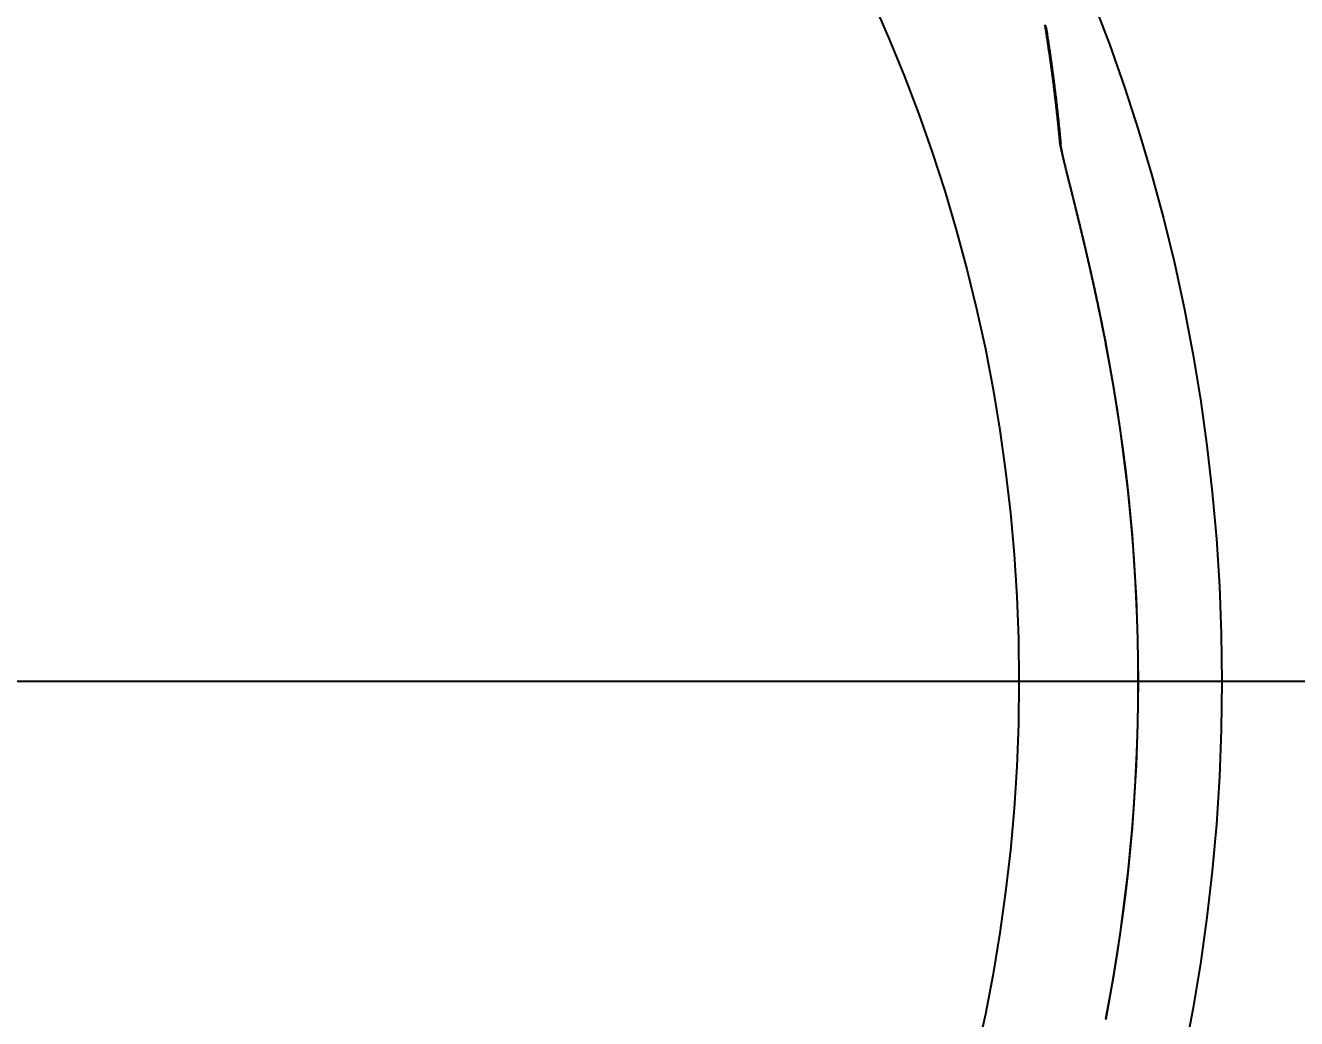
# Model space of a CAD drawing. Header units: millimetres. Extents: x 0 to 5600, y -67 to 2530.
# Drawn here: x 4162.58 to 4194.27, y 1570.12 to 1594.87 of the extents above; entities that cross this region are included whole.
import ezdxf
from ezdxf.lldxf.tags import DXFTag

# ---------------------------------------------------------------- set-up
doc = ezdxf.new("R2010")
doc.units = ezdxf.units.MM
for name, color, linetype in [('내부선 및 부속', 4, 'Continuous'), ('중심선', 1, 'DASHED'), ('치수선', 7, 'Continuous')]:
    doc.layers.add(name, color=color, linetype=linetype)
doc.styles.add('____', font='')
doc.styles.get('____').set_extended_font_data('굴림')
tags = doc.linetypes.add('DASHED', pattern=[25.72, 12.86, -12.86]).pattern_tags.tags
tags[6:7] = [DXFTag(74, 4), DXFTag(75, 0), DXFTag(340, '0'), DXFTag(46, 0.0), DXFTag(50, 0.0), DXFTag(44, 0.0), DXFTag(45, 0.0)]
tags[4:5] = [DXFTag(74, 4), DXFTag(75, 0), DXFTag(340, '0'), DXFTag(46, 0.0), DXFTag(50, 0.0), DXFTag(44, 0.0), DXFTag(45, 0.0)]
doc.dimstyles.new('MSADIM', dxfattribs={"dimtxt": 33, "dimasz": 17, "dimexe": 10, "dimexo": 7.5, "dimgap": 10, "dimtad": 0, "dimtih": 1, "dimtoh": 1, "dimdec": 0, "dimzin": 1, "dimdsep": 46, "dimtxsty": '____', "dimcen": 11.25, "dimadec": 0, "dimazin": 0, "dimtfac": 1, "dimtdec": 0, "dimtix": 1, "dimtmove": 0, "dimatfit": 3, "dimfxl": 1, "dimtolj": 1, "dimtzin": 1, "dimarcsym": 0})

# ---------------------------------------------------------------- blocks, each defined once
blk = doc.blocks.new('*D6')
at = {"layer": '치수선', "color": 0, "linetype": 'Continuous', "lineweight": -2, "transparency": 16777216}
for p, q in [((4756.213, 1571.022), (4756.213, 1227.915)), ((4056.213, 1376.022), (4056.213, 1227.915)), ((4073.213, 1237.915), (4369.083, 1237.915)), ((4739.213, 1237.915), (4443.344, 1237.915))]:
    blk.add_line(p, q, dxfattribs=at)
at = {"layer": '치수선', "color": 0, "linetype": 'Continuous', "transparency": 16777216}
for points in [[(4073.213, 1240.748), (4073.213, 1235.081), (4056.213, 1237.915)], [(4739.213, 1240.748), (4739.213, 1235.081), (4756.213, 1237.915)]]:
    blk.add_solid(points, dxfattribs=at)
at = {"layer": '치수선', "color": 0, "linetype": 'Continuous', "transparency": 16777216, "insert": (4406.213, 1237.915), "char_height": 25, "attachment_point": 5, "style": '____'}
blk.add_mtext('\\A1;700', dxfattribs=at)
blk = doc.blocks.new('*D12')
at = {"layer": '치수선', "color": 0, "linetype": 'Continuous', "lineweight": -2, "transparency": 16777216}
for p, q in [((4076.213, 1776.022), (4076.213, 1863.15)), ((4756.213, 1586.022), (4756.213, 1863.15)), ((4093.213, 1853.15), (4378.933, 1853.15)), ((4739.213, 1853.15), (4453.494, 1853.15))]:
    blk.add_line(p, q, dxfattribs=at)
at = {"layer": '치수선', "color": 0, "linetype": 'Continuous', "transparency": 16777216}
for points in [[(4093.213, 1855.984), (4093.213, 1850.317), (4076.213, 1853.15)], [(4739.213, 1855.984), (4739.213, 1850.317), (4756.213, 1853.15)]]:
    blk.add_solid(points, dxfattribs=at)
at = {"layer": '치수선', "color": 0, "linetype": 'Continuous', "transparency": 16777216, "insert": (4416.213, 1853.15), "char_height": 25, "attachment_point": 5, "style": '____'}
blk.add_mtext('\\A1;680', dxfattribs=at)

msp = doc.modelspace()

# ---------------------------------------------------------------- linework, layer by layer
at = {"layer": '내부선 및 부속', "linetype": 'Continuous'}
for p, q in [((4187.997, 1594.822), (4188.028, 1594.824)), ((4188.362, 1591.912), (4188.394, 1591.912)), ((4189.539, 1586.834), (4189.522, 1586.923)), ((4189.522, 1570.121), (4189.539, 1570.211))]:
    msp.add_line(p, q, dxfattribs=at)
at = {"layer": '내부선 및 부속', "linetype": 'Continuous', "flags": 128}
for points in [[(4187.992, 1594.892), (4187.997, 1594.862), (4188.002, 1594.831), (4188.007, 1594.8), (4188.012, 1594.77), (4188.017, 1594.739), (4188.022, 1594.709), (4188.026, 1594.678), (4188.031, 1594.647), (4188.036, 1594.617), (4188.041, 1594.586), (4188.045, 1594.556), (4188.05, 1594.525), (4188.055, 1594.494), (4188.059, 1594.464), (4188.064, 1594.433), (4188.069, 1594.403), (4188.073, 1594.372), (4188.078, 1594.341), (4188.082, 1594.311), (4188.087, 1594.28), (4188.091, 1594.25), (4188.096, 1594.219), (4188.1, 1594.189), (4188.105, 1594.158), (4188.109, 1594.127), (4188.113, 1594.097), (4188.118, 1594.066), (4188.122, 1594.036), (4188.126, 1594.005), (4188.131, 1593.975), (4188.135, 1593.944), (4188.139, 1593.914), (4188.143, 1593.883), (4188.147, 1593.853), (4188.152, 1593.822), (4188.156, 1593.792), (4188.16, 1593.761), (4188.164, 1593.731), (4188.168, 1593.7), (4188.172, 1593.67), (4188.176, 1593.639), (4188.18, 1593.609), (4188.184, 1593.578), (4188.188, 1593.548), (4188.192, 1593.517), (4188.196, 1593.487), (4188.2, 1593.456), (4188.204, 1593.426), (4188.208, 1593.395), (4188.211, 1593.365), (4188.215, 1593.335), (4188.219, 1593.304), (4188.223, 1593.274), (4188.227, 1593.243), (4188.23, 1593.213), (4188.234, 1593.182), (4188.238, 1593.152), (4188.241, 1593.122), (4188.245, 1593.091), (4188.249, 1593.061), (4188.252, 1593.03), (4188.256, 1593), (4188.259, 1592.97), (4188.263, 1592.939), (4188.266, 1592.909), (4188.27, 1592.879), (4188.273, 1592.848), (4188.277, 1592.818), (4188.28, 1592.788), (4188.284, 1592.757), (4188.287, 1592.727), (4188.29, 1592.697), (4188.294, 1592.666), (4188.297, 1592.636), (4188.3, 1592.606), (4188.304, 1592.575), (4188.307, 1592.545), (4188.31, 1592.515), (4188.313, 1592.484), (4188.316, 1592.454), (4188.32, 1592.424), (4188.323, 1592.393), (4188.326, 1592.363), (4188.329, 1592.333), (4188.332, 1592.303), (4188.335, 1592.272), (4188.338, 1592.242), (4188.341, 1592.212), (4188.344, 1592.182), (4188.347, 1592.151), (4188.35, 1592.121), (4188.353, 1592.091), (4188.356, 1592.061), (4188.359, 1592.03), (4188.362, 1592)], [(4188.027, 1594.824), (4188.032, 1594.793), (4188.037, 1594.762), (4188.042, 1594.731), (4188.047, 1594.7), (4188.052, 1594.67), (4188.056, 1594.639), (4188.061, 1594.608), (4188.066, 1594.577), (4188.071, 1594.546), (4188.075, 1594.515), (4188.08, 1594.485), (4188.085, 1594.454), (4188.089, 1594.423), (4188.094, 1594.392), (4188.099, 1594.361), (4188.103, 1594.331), (4188.108, 1594.3), (4188.112, 1594.269), (4188.117, 1594.238), (4188.121, 1594.207), (4188.126, 1594.177), (4188.13, 1594.146), (4188.134, 1594.115), (4188.139, 1594.084), (4188.143, 1594.054), (4188.148, 1594.023), (4188.152, 1593.992), (4188.156, 1593.961), (4188.16, 1593.931), (4188.165, 1593.9), (4188.169, 1593.869), (4188.173, 1593.838), (4188.177, 1593.808), (4188.181, 1593.777), (4188.186, 1593.746), (4188.19, 1593.715), (4188.194, 1593.685), (4188.198, 1593.654), (4188.202, 1593.623), (4188.206, 1593.593), (4188.21, 1593.562), (4188.214, 1593.531), (4188.218, 1593.5), (4188.222, 1593.47), (4188.226, 1593.439), (4188.23, 1593.408), (4188.233, 1593.378), (4188.237, 1593.347), (4188.241, 1593.316), (4188.245, 1593.286), (4188.249, 1593.255), (4188.253, 1593.225), (4188.256, 1593.194), (4188.26, 1593.163), (4188.264, 1593.133), (4188.267, 1593.102), (4188.271, 1593.071), (4188.275, 1593.041), (4188.278, 1593.01), (4188.282, 1592.98), (4188.285, 1592.949), (4188.289, 1592.918), (4188.292, 1592.888), (4188.296, 1592.857), (4188.299, 1592.827), (4188.303, 1592.796), (4188.306, 1592.765), (4188.31, 1592.735), (4188.313, 1592.704), (4188.316, 1592.674), (4188.32, 1592.643), (4188.323, 1592.613), (4188.326, 1592.582), (4188.33, 1592.552), (4188.333, 1592.521), (4188.336, 1592.491), (4188.339, 1592.46), (4188.342, 1592.429), (4188.346, 1592.399), (4188.349, 1592.368), (4188.352, 1592.338), (4188.355, 1592.307), (4188.358, 1592.277), (4188.361, 1592.246), (4188.364, 1592.216), (4188.367, 1592.186), (4188.37, 1592.155), (4188.373, 1592.125), (4188.376, 1592.094), (4188.379, 1592.064), (4188.382, 1592.033), (4188.385, 1592.003), (4188.388, 1591.972), (4188.39, 1591.942), (4188.393, 1591.912)], [(4188.362, 1592), (4188.362, 1591.999), (4188.362, 1591.997), (4188.362, 1591.995), (4188.362, 1591.994), (4188.362, 1591.992), (4188.363, 1591.991), (4188.363, 1591.989), (4188.363, 1591.988), (4188.363, 1591.986), (4188.363, 1591.985), (4188.363, 1591.983), (4188.364, 1591.981), (4188.364, 1591.98), (4188.364, 1591.978), (4188.364, 1591.977), (4188.364, 1591.975), (4188.365, 1591.974), (4188.365, 1591.972), (4188.365, 1591.97), (4188.365, 1591.969), (4188.366, 1591.967), (4188.366, 1591.966), (4188.366, 1591.964), (4188.366, 1591.963), (4188.366, 1591.961), (4188.367, 1591.96), (4188.367, 1591.958), (4188.367, 1591.956), (4188.367, 1591.955), (4188.368, 1591.953), (4188.368, 1591.952), (4188.368, 1591.95), (4188.368, 1591.949), (4188.369, 1591.947), (4188.369, 1591.946), (4188.369, 1591.944), (4188.369, 1591.942), (4188.37, 1591.941), (4188.37, 1591.939), (4188.37, 1591.938), (4188.37, 1591.936), (4188.371, 1591.935), (4188.371, 1591.933), (4188.371, 1591.931), (4188.371, 1591.93), (4188.372, 1591.928), (4188.372, 1591.927), (4188.372, 1591.925), (4188.372, 1591.924), (4188.373, 1591.922), (4188.373, 1591.921), (4188.373, 1591.919), (4188.374, 1591.918), (4188.374, 1591.916), (4188.374, 1591.914), (4188.374, 1591.913), (4188.375, 1591.911), (4188.375, 1591.91), (4188.375, 1591.908), (4188.375, 1591.907), (4188.376, 1591.905), (4188.376, 1591.904), (4188.376, 1591.902), (4188.377, 1591.9), (4188.377, 1591.899), (4188.377, 1591.897), (4188.377, 1591.896), (4188.378, 1591.894), (4188.378, 1591.893), (4188.378, 1591.891), (4188.379, 1591.89), (4188.379, 1591.888), (4188.379, 1591.886), (4188.379, 1591.885), (4188.38, 1591.883), (4188.38, 1591.882), (4188.38, 1591.88), (4188.381, 1591.879), (4188.381, 1591.877), (4188.381, 1591.876), (4188.382, 1591.874), (4188.382, 1591.873), (4188.382, 1591.871), (4188.382, 1591.869), (4188.383, 1591.868), (4188.383, 1591.866), (4188.383, 1591.865), (4188.384, 1591.863), (4188.384, 1591.862), (4188.384, 1591.86), (4188.385, 1591.859), (4188.385, 1591.857), (4188.385, 1591.856), (4188.386, 1591.854), (4188.386, 1591.852), (4188.386, 1591.851), (4188.386, 1591.849), (4188.387, 1591.848), (4188.387, 1591.846), (4188.387, 1591.845), (4188.387, 1591.845), (4188.388, 1591.843), (4188.388, 1591.842), (4188.388, 1591.84), (4188.389, 1591.839), (4188.389, 1591.837), (4188.389, 1591.835), (4188.39, 1591.834), (4188.39, 1591.832), (4188.39, 1591.831), (4188.391, 1591.829), (4188.391, 1591.828), (4188.391, 1591.826), (4188.392, 1591.825), (4188.392, 1591.823), (4188.392, 1591.822), (4188.393, 1591.82), (4188.393, 1591.818), (4188.393, 1591.817), (4188.394, 1591.815), (4188.394, 1591.814), (4188.394, 1591.812), (4188.395, 1591.811), (4188.395, 1591.809), (4188.395, 1591.808), (4188.396, 1591.806), (4188.396, 1591.805), (4188.396, 1591.803), (4188.396, 1591.802), (4188.397, 1591.8), (4188.397, 1591.798), (4188.397, 1591.797), (4188.398, 1591.795), (4188.398, 1591.794), (4188.399, 1591.792), (4188.399, 1591.791), (4188.399, 1591.789), (4188.4, 1591.788), (4188.4, 1591.786), (4188.4, 1591.785), (4188.401, 1591.783), (4188.401, 1591.781), (4188.401, 1591.78), (4188.402, 1591.778), (4188.402, 1591.777), (4188.402, 1591.775), (4188.403, 1591.774), (4188.403, 1591.772), (4188.403, 1591.771), (4188.404, 1591.769), (4188.404, 1591.768), (4188.404, 1591.766), (4188.405, 1591.765), (4188.405, 1591.763), (4188.405, 1591.761), (4188.406, 1591.76), (4188.406, 1591.758), (4188.406, 1591.757), (4188.407, 1591.755), (4188.407, 1591.754), (4188.407, 1591.754)], [(4188.438, 1591.665), (4188.438, 1591.667), (4188.437, 1591.668), (4188.437, 1591.67), (4188.437, 1591.671), (4188.436, 1591.673), (4188.436, 1591.674), (4188.436, 1591.676), (4188.435, 1591.677), (4188.435, 1591.679), (4188.435, 1591.68), (4188.434, 1591.682), (4188.434, 1591.684), (4188.434, 1591.685), (4188.433, 1591.687), (4188.433, 1591.688), (4188.433, 1591.69), (4188.432, 1591.691), (4188.432, 1591.693), (4188.432, 1591.694), (4188.431, 1591.696), (4188.431, 1591.697), (4188.431, 1591.699), (4188.43, 1591.701), (4188.43, 1591.702), (4188.43, 1591.704), (4188.429, 1591.705), (4188.429, 1591.707), (4188.429, 1591.708), (4188.428, 1591.71), (4188.428, 1591.711), (4188.428, 1591.713), (4188.428, 1591.714), (4188.427, 1591.716), (4188.427, 1591.717), (4188.427, 1591.719), (4188.426, 1591.721), (4188.426, 1591.722), (4188.426, 1591.724), (4188.425, 1591.725), (4188.425, 1591.727), (4188.425, 1591.728), (4188.424, 1591.73), (4188.424, 1591.731), (4188.424, 1591.733), (4188.423, 1591.734), (4188.423, 1591.736), (4188.423, 1591.738), (4188.422, 1591.739), (4188.422, 1591.741), (4188.422, 1591.742), (4188.421, 1591.744), (4188.421, 1591.745), (4188.421, 1591.747), (4188.42, 1591.748), (4188.42, 1591.75), (4188.42, 1591.751), (4188.419, 1591.753), (4188.419, 1591.755), (4188.419, 1591.756), (4188.419, 1591.758), (4188.418, 1591.759), (4188.418, 1591.761), (4188.418, 1591.762), (4188.417, 1591.764), (4188.417, 1591.765), (4188.417, 1591.767), (4188.416, 1591.768), (4188.416, 1591.77), (4188.416, 1591.772), (4188.415, 1591.773), (4188.415, 1591.775), (4188.415, 1591.776), (4188.414, 1591.778), (4188.414, 1591.779), (4188.414, 1591.781), (4188.413, 1591.782), (4188.413, 1591.784), (4188.413, 1591.785), (4188.413, 1591.787), (4188.412, 1591.789), (4188.412, 1591.79), (4188.412, 1591.792), (4188.411, 1591.793), (4188.411, 1591.795), (4188.411, 1591.796), (4188.41, 1591.798), (4188.41, 1591.799), (4188.41, 1591.801), (4188.41, 1591.802), (4188.409, 1591.804), (4188.409, 1591.806), (4188.409, 1591.807), (4188.408, 1591.809), (4188.408, 1591.81), (4188.408, 1591.812), (4188.407, 1591.813), (4188.407, 1591.815), (4188.407, 1591.816), (4188.407, 1591.818), (4188.406, 1591.82), (4188.406, 1591.82), (4188.406, 1591.821), (4188.406, 1591.823), (4188.405, 1591.824), (4188.405, 1591.826), (4188.405, 1591.827), (4188.405, 1591.829), (4188.404, 1591.83), (4188.404, 1591.832), (4188.404, 1591.834), (4188.404, 1591.835), (4188.403, 1591.837), (4188.403, 1591.838), (4188.403, 1591.84), (4188.403, 1591.841), (4188.402, 1591.843), (4188.402, 1591.844), (4188.402, 1591.846), (4188.402, 1591.847), (4188.401, 1591.849), (4188.401, 1591.851), (4188.401, 1591.852), (4188.401, 1591.854), (4188.4, 1591.855), (4188.4, 1591.857), (4188.4, 1591.858), (4188.4, 1591.86), (4188.399, 1591.862), (4188.399, 1591.863), (4188.399, 1591.865), (4188.399, 1591.866), (4188.398, 1591.868), (4188.398, 1591.869), (4188.398, 1591.871), (4188.398, 1591.872), (4188.398, 1591.874), (4188.397, 1591.876), (4188.397, 1591.877), (4188.397, 1591.879), (4188.397, 1591.88), (4188.397, 1591.882), (4188.396, 1591.883), (4188.396, 1591.885), (4188.396, 1591.886), (4188.396, 1591.888), (4188.396, 1591.89), (4188.395, 1591.891), (4188.395, 1591.893), (4188.395, 1591.894), (4188.395, 1591.896), (4188.395, 1591.897), (4188.394, 1591.899), (4188.394, 1591.901), (4188.394, 1591.902), (4188.394, 1591.904), (4188.394, 1591.905), (4188.394, 1591.907), (4188.394, 1591.908), (4188.393, 1591.91), (4188.393, 1591.912), (4188.393, 1591.912)], [(4188.407, 1591.754), (4188.412, 1591.732), (4188.417, 1591.71), (4188.422, 1591.689), (4188.426, 1591.667), (4188.431, 1591.645), (4188.436, 1591.624), (4188.441, 1591.602), (4188.447, 1591.58), (4188.452, 1591.559), (4188.457, 1591.537), (4188.462, 1591.515), (4188.467, 1591.494), (4188.472, 1591.472), (4188.478, 1591.451), (4188.483, 1591.429), (4188.488, 1591.407), (4188.493, 1591.386), (4188.499, 1591.364), (4188.504, 1591.343), (4188.509, 1591.321), (4188.515, 1591.299), (4188.52, 1591.278), (4188.526, 1591.256), (4188.531, 1591.235), (4188.536, 1591.213), (4188.542, 1591.192), (4188.547, 1591.17), (4188.553, 1591.149), (4188.558, 1591.127), (4188.564, 1591.105), (4188.569, 1591.084), (4188.575, 1591.062), (4188.58, 1591.041), (4188.585, 1591.019), (4188.591, 1590.998), (4188.596, 1590.976), (4188.602, 1590.955), (4188.607, 1590.933), (4188.613, 1590.911), (4188.618, 1590.89), (4188.624, 1590.868), (4188.629, 1590.847), (4188.634, 1590.825), (4188.64, 1590.804), (4188.645, 1590.782), (4188.651, 1590.76), (4188.656, 1590.739), (4188.662, 1590.717), (4188.667, 1590.696), (4188.672, 1590.674), (4188.678, 1590.653), (4188.683, 1590.631), (4188.689, 1590.61), (4188.694, 1590.588), (4188.699, 1590.566), (4188.705, 1590.545), (4188.71, 1590.523), (4188.716, 1590.502), (4188.721, 1590.48), (4188.726, 1590.459), (4188.732, 1590.437), (4188.737, 1590.415), (4188.743, 1590.394), (4188.748, 1590.372), (4188.753, 1590.351), (4188.759, 1590.329), (4188.764, 1590.307), (4188.769, 1590.286), (4188.775, 1590.264), (4188.78, 1590.243), (4188.785, 1590.221), (4188.791, 1590.2), (4188.796, 1590.178), (4188.801, 1590.156), (4188.807, 1590.135), (4188.812, 1590.113), (4188.817, 1590.092), (4188.822, 1590.07), (4188.828, 1590.048), (4188.833, 1590.027), (4188.838, 1590.005), (4188.844, 1589.984), (4188.849, 1589.962), (4188.854, 1589.94), (4188.859, 1589.919), (4188.865, 1589.897), (4188.87, 1589.876), (4188.875, 1589.854), (4188.88, 1589.832), (4188.886, 1589.811), (4188.891, 1589.789), (4188.896, 1589.768), (4188.901, 1589.746), (4188.906, 1589.724), (4188.912, 1589.703), (4188.917, 1589.681), (4188.922, 1589.659), (4188.927, 1589.638), (4188.932, 1589.616), (4188.938, 1589.595), (4188.938, 1589.595), (4188.943, 1589.573), (4188.948, 1589.551), (4188.953, 1589.53), (4188.958, 1589.508), (4188.963, 1589.486), (4188.968, 1589.465), (4188.974, 1589.443), (4188.979, 1589.422), (4188.984, 1589.4), (4188.989, 1589.378), (4188.994, 1589.357), (4188.999, 1589.335), (4189.004, 1589.313), (4189.009, 1589.292), (4189.014, 1589.27), (4189.019, 1589.248), (4189.025, 1589.227), (4189.03, 1589.205), (4189.035, 1589.183), (4189.04, 1589.162), (4189.045, 1589.14), (4189.05, 1589.118), (4189.055, 1589.097), (4189.06, 1589.075), (4189.065, 1589.054), (4189.07, 1589.032), (4189.075, 1589.01), (4189.08, 1588.989), (4189.085, 1588.967), (4189.09, 1588.945), (4189.095, 1588.923), (4189.1, 1588.902), (4189.105, 1588.88), (4189.11, 1588.858), (4189.114, 1588.837), (4189.119, 1588.815), (4189.124, 1588.793), (4189.129, 1588.772), (4189.134, 1588.75), (4189.139, 1588.728), (4189.144, 1588.707), (4189.149, 1588.685), (4189.154, 1588.663), (4189.159, 1588.642), (4189.163, 1588.62), (4189.168, 1588.598), (4189.173, 1588.576), (4189.178, 1588.555), (4189.183, 1588.533), (4189.188, 1588.511), (4189.192, 1588.49), (4189.197, 1588.468), (4189.202, 1588.446), (4189.207, 1588.425), (4189.212, 1588.403), (4189.216, 1588.381), (4189.221, 1588.359), (4189.226, 1588.338), (4189.231, 1588.316), (4189.235, 1588.294), (4189.24, 1588.273), (4189.245, 1588.251), (4189.25, 1588.229), (4189.254, 1588.207), (4189.259, 1588.186), (4189.264, 1588.164), (4189.268, 1588.142), (4189.273, 1588.12), (4189.278, 1588.099), (4189.282, 1588.077), (4189.287, 1588.055), (4189.292, 1588.033), (4189.296, 1588.012), (4189.301, 1587.99), (4189.306, 1587.968), (4189.31, 1587.946), (4189.315, 1587.925), (4189.319, 1587.903), (4189.324, 1587.881), (4189.329, 1587.859), (4189.333, 1587.838), (4189.338, 1587.816), (4189.342, 1587.794), (4189.347, 1587.772), (4189.351, 1587.751), (4189.356, 1587.729), (4189.361, 1587.707), (4189.365, 1587.685), (4189.37, 1587.664), (4189.374, 1587.642), (4189.379, 1587.62), (4189.383, 1587.598), (4189.388, 1587.576), (4189.392, 1587.555), (4189.396, 1587.533), (4189.401, 1587.511), (4189.405, 1587.489), (4189.41, 1587.467), (4189.414, 1587.446), (4189.419, 1587.424), (4189.419, 1587.424), (4189.423, 1587.402), (4189.427, 1587.38), (4189.432, 1587.359), (4189.436, 1587.337), (4189.441, 1587.315), (4189.445, 1587.293), (4189.449, 1587.271), (4189.454, 1587.25), (4189.458, 1587.228), (4189.462, 1587.206), (4189.467, 1587.184), (4189.471, 1587.162), (4189.475, 1587.14), (4189.48, 1587.119), (4189.484, 1587.097), (4189.488, 1587.075), (4189.493, 1587.053), (4189.497, 1587.031), (4189.501, 1587.01), (4189.505, 1586.988), (4189.51, 1586.966), (4189.514, 1586.944), (4189.518, 1586.922), (4189.518, 1586.922)], [(4189.521, 1586.923), (4189.517, 1586.945), (4189.513, 1586.966), (4189.509, 1586.987), (4189.505, 1587.009), (4189.501, 1587.03), (4189.496, 1587.052), (4189.492, 1587.073), (4189.488, 1587.094), (4189.484, 1587.116), (4189.48, 1587.137), (4189.475, 1587.159), (4189.471, 1587.18), (4189.467, 1587.201), (4189.463, 1587.223), (4189.458, 1587.244), (4189.454, 1587.266), (4189.45, 1587.287), (4189.446, 1587.308), (4189.441, 1587.33), (4189.437, 1587.351), (4189.433, 1587.373), (4189.428, 1587.394), (4189.424, 1587.415), (4189.42, 1587.437), (4189.415, 1587.458), (4189.411, 1587.479), (4189.407, 1587.501), (4189.402, 1587.522), (4189.398, 1587.544), (4189.394, 1587.565), (4189.389, 1587.586), (4189.385, 1587.608), (4189.38, 1587.629), (4189.376, 1587.65), (4189.372, 1587.672), (4189.367, 1587.693), (4189.363, 1587.715), (4189.358, 1587.736), (4189.354, 1587.757), (4189.349, 1587.779), (4189.345, 1587.8), (4189.341, 1587.821), (4189.336, 1587.843), (4189.332, 1587.864), (4189.327, 1587.885), (4189.323, 1587.907), (4189.318, 1587.928), (4189.314, 1587.949), (4189.309, 1587.971), (4189.305, 1587.992), (4189.3, 1588.013), (4189.295, 1588.035), (4189.291, 1588.056), (4189.286, 1588.077), (4189.282, 1588.099), (4189.277, 1588.12), (4189.273, 1588.141), (4189.268, 1588.163), (4189.263, 1588.184), (4189.259, 1588.205), (4189.254, 1588.227), (4189.25, 1588.248), (4189.245, 1588.269), (4189.24, 1588.291), (4189.236, 1588.312), (4189.231, 1588.333), (4189.226, 1588.355), (4189.222, 1588.376), (4189.217, 1588.397), (4189.212, 1588.419), (4189.208, 1588.44), (4189.203, 1588.461), (4189.198, 1588.482), (4189.194, 1588.504), (4189.189, 1588.525), (4189.184, 1588.546), (4189.179, 1588.568), (4189.175, 1588.589), (4189.17, 1588.61), (4189.165, 1588.632), (4189.16, 1588.653), (4189.156, 1588.674), (4189.151, 1588.695), (4189.146, 1588.717), (4189.141, 1588.738), (4189.137, 1588.759), (4189.132, 1588.781), (4189.127, 1588.802), (4189.122, 1588.823), (4189.117, 1588.844), (4189.112, 1588.866), (4189.108, 1588.887), (4189.103, 1588.908), (4189.098, 1588.929), (4189.093, 1588.951), (4189.088, 1588.972), (4189.083, 1588.993), (4189.078, 1589.015), (4189.074, 1589.036), (4189.069, 1589.057), (4189.069, 1589.057), (4189.064, 1589.078), (4189.059, 1589.1), (4189.054, 1589.121), (4189.049, 1589.142), (4189.044, 1589.163), (4189.039, 1589.185), (4189.034, 1589.206), (4189.029, 1589.227), (4189.024, 1589.248), (4189.019, 1589.27), (4189.014, 1589.291), (4189.009, 1589.312), (4189.005, 1589.333), (4189, 1589.355), (4188.995, 1589.376), (4188.99, 1589.397), (4188.985, 1589.418), (4188.98, 1589.439), (4188.975, 1589.461), (4188.97, 1589.482), (4188.964, 1589.503), (4188.959, 1589.524), (4188.954, 1589.546), (4188.949, 1589.567), (4188.944, 1589.588), (4188.939, 1589.609), (4188.934, 1589.63), (4188.929, 1589.652), (4188.924, 1589.673), (4188.919, 1589.694), (4188.914, 1589.715), (4188.909, 1589.737), (4188.904, 1589.758), (4188.899, 1589.779), (4188.894, 1589.8), (4188.888, 1589.821), (4188.883, 1589.843), (4188.878, 1589.864), (4188.873, 1589.885), (4188.868, 1589.906), (4188.863, 1589.927), (4188.858, 1589.949), (4188.853, 1589.97), (4188.847, 1589.991), (4188.842, 1590.012), (4188.837, 1590.033), (4188.832, 1590.055), (4188.827, 1590.076), (4188.822, 1590.097), (4188.816, 1590.118), (4188.811, 1590.139), (4188.806, 1590.161), (4188.801, 1590.182), (4188.796, 1590.203), (4188.79, 1590.224), (4188.785, 1590.245), (4188.78, 1590.266), (4188.775, 1590.288), (4188.77, 1590.309), (4188.764, 1590.33), (4188.759, 1590.351), (4188.754, 1590.372), (4188.749, 1590.394), (4188.743, 1590.415), (4188.738, 1590.436), (4188.733, 1590.457), (4188.728, 1590.478), (4188.723, 1590.499), (4188.717, 1590.521), (4188.712, 1590.542), (4188.707, 1590.563), (4188.701, 1590.584), (4188.696, 1590.605), (4188.691, 1590.626), (4188.686, 1590.648), (4188.68, 1590.669), (4188.675, 1590.69), (4188.67, 1590.711), (4188.665, 1590.732), (4188.659, 1590.753), (4188.654, 1590.775), (4188.649, 1590.796), (4188.643, 1590.817), (4188.638, 1590.838), (4188.633, 1590.859), (4188.627, 1590.88), (4188.622, 1590.902), (4188.617, 1590.923), (4188.612, 1590.944), (4188.606, 1590.965), (4188.601, 1590.986), (4188.596, 1591.007), (4188.59, 1591.029), (4188.585, 1591.05), (4188.58, 1591.071), (4188.574, 1591.092), (4188.569, 1591.113), (4188.564, 1591.134), (4188.559, 1591.156), (4188.553, 1591.177), (4188.553, 1591.177), (4188.548, 1591.198), (4188.543, 1591.219), (4188.538, 1591.24), (4188.532, 1591.261), (4188.527, 1591.283), (4188.522, 1591.304), (4188.517, 1591.325), (4188.512, 1591.346), (4188.507, 1591.367), (4188.502, 1591.389), (4188.497, 1591.41), (4188.491, 1591.431), (4188.486, 1591.452), (4188.481, 1591.474), (4188.477, 1591.495), (4188.472, 1591.516), (4188.467, 1591.537), (4188.462, 1591.559), (4188.457, 1591.58), (4188.452, 1591.601), (4188.447, 1591.622), (4188.443, 1591.644), (4188.438, 1591.665), (4188.438, 1591.665)], [(4189.518, 1570.122), (4189.514, 1570.1)]]:
    msp.add_lwpolyline(points, dxfattribs=at)
at = {"layer": '내부선 및 부속', "linetype": 'Continuous'}
for radius in [46.195, 41.136]:
    msp.add_circle((4146.213, 1578.522), radius, dxfattribs=at)
for centre, radius, start, end in [((4185.569, 1594.431), 2.49, 9.082, 10.2658), ((4146.213, 1578.522), 44.112, 349.0223, 10.9777), ((4146.213, 1578.522), 44.116, 349.1404, 10.8596)]:
    msp.add_arc(centre, radius, start, end, dxfattribs=at)
at = {"layer": '중심선'}
msp.add_line((4786.213, 1578.522), (4046.213, 1578.522), dxfattribs=at)

# ---------------------------------------------------------------- dimensions: what is measured, and where the dimension line sits
at = {"layer": '치수선', "linetype": 'Continuous'}
for base, p1, p2, picture, middle in [((4076.213, 1853.15), (4756.213, 1578.522), (4076.213, 1768.522), '*D12', (4416.213, 1853.15)), ((4756.213, 1237.915), (4056.213, 1383.522), (4756.213, 1578.522), '*D6', (4406.213, 1237.915))]:
    dim = msp.add_linear_dim(base=base, p1=p1, p2=p2, dimstyle='MSADIM', override={"dimtxt": 25}, dxfattribs=at)
    dim.commit()
    dim.dimension.update_dxf_attribs({"geometry": picture, "text_midpoint": middle})

doc.saveas('drawing.dxf')
